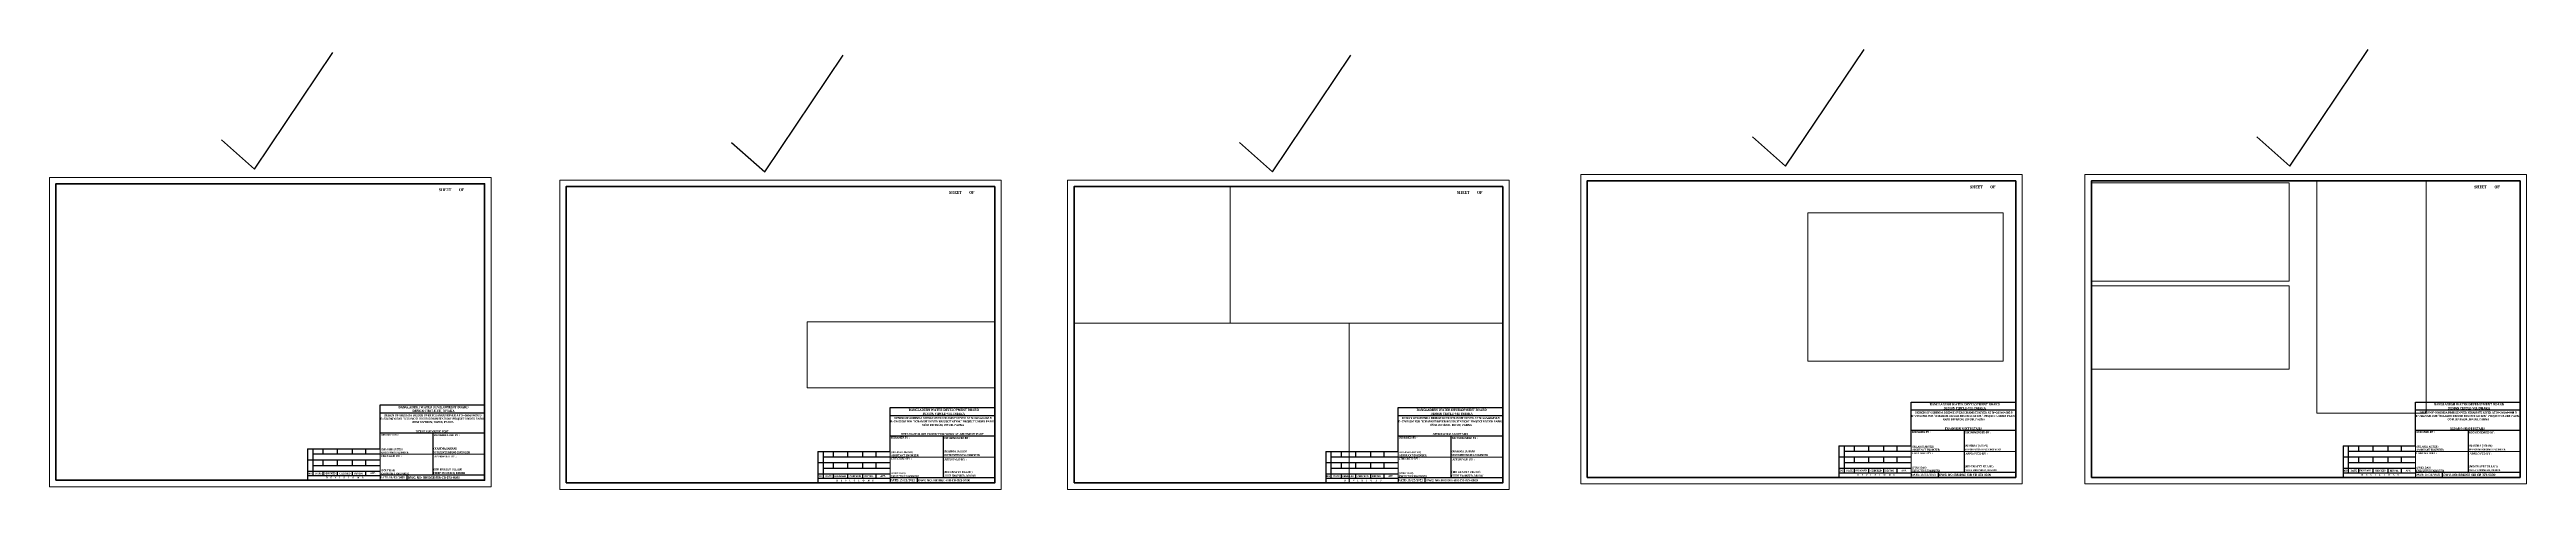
# Paper-space layout 'mis 1' of a CAD drawing. Header units: millimetres. Extents: x 520 to 2834, y -371 to 40.
import ezdxf

# ---------------------------------------------------------------- set-up
doc = ezdxf.new("R2010")
doc.units = ezdxf.units.MM
doc.header["$LTSCALE"] = 25
doc.header["$MEASUREMENT"] = 0
doc.layers.get('0').update_dxf_attribs({"lineweight": 13})
doc.layers.get('Defpoints').update_dxf_attribs({"color": 230, "lineweight": 9})
for name, color, linetype, lineweight in [('GR LEVEL', 10, 'Continuous', 20), ('line', 191, 'Continuous', 18), ('Outline', 191, 'Continuous', 40), ('SECTION', 7, 'Continuous', 30)]:
    doc.layers.add(name, color=color, linetype=linetype, lineweight=lineweight)
doc.styles.get("Standard").update_dxf_attribs({"font": 'swissl.ttf'})

# ---------------------------------------------------------------- blocks, each defined once
blk = doc.blocks.new('VF')
at = {"layer": 'GR LEVEL', "color": 7, "lineweight": 20}
blk.add_line((482.7, -2.6), (531.1, -2.6), dxfattribs=at)
at = {"layer": 'line', "linetype": 'Continuous'}
for p, q in [((433.4, 2.6), (433.4, -26.8)), ((433.4, -2.6), (482.7, -2.6))]:
    blk.add_line(p, q, dxfattribs=at)
at = {"layer": 'SECTION', "color": 18, "linetype": 'ByBlock', "true_color": 0x000000}
for p, q in [((433.4, 35.8), (433.4, 43.5)), ((433.4, 43.5), (531.1, 43.5)), ((531.1, 35.8), (433.4, 35.8)), ((433.4, 2.6), (433.4, 35.8)), ((365.8, 2.6), (365.8, -26.8)), ((365.8, 2.6), (433.4, 2.6)), ((370.6, 2.6), (370.6, -22.7)), ((380.1, 2.6), (380.1, -2.6)), ((393.5, 2.6), (393.5, -2.6)), ((407.5, 2.6), (407.5, -2.6)), ((419.9, 2.6), (419.9, -2.6)), ((531.1, 17), (433.4, 17)), ((482.7, 17), (482.7, -22.1)), ((433.4, -8), (365.8, -8)), ((433.4, -18.6), (365.8, -18.6)), ((433.4, -22.7), (365.8, -22.7)), ((433.4, -2.6), (370.6, -2.6)), ((433.4, -13.3), (370.6, -13.3)), ((380.1, -8), (380.1, -13.3)), ((380.1, -18.6), (380.1, -22.7)), ((393.5, -8), (393.5, -13.3)), ((393.5, -18.6), (393.5, -22.7)), ((407.5, -8), (407.5, -13.3)), ((407.5, -18.6), (407.5, -22.7)), ((419.9, -8), (419.9, -13.3)), ((419.9, -18.6), (419.9, -22.7)), ((531.1, -22.1), (433.4, -22.1)), ((458.8, -26.8), (458.8, -22.1))]:
    blk.add_line(p, q, dxfattribs=at)
for s, insert, char_height, width, attachment_point in [('\\A1;\\pxqc;{\\fCambria|b1|i0|c0|p18;\\C256;DESIGN OF GOBINDA BRIDGE OVER ICHAMOTI RIVER AT \\A0;N=2656040M & E=726705M\\A1; FOR "ICHAMOTI RIVER RESUSCITATION" PROJECT UNDER PABNA O&M DIVISION, BWDB, PABNA}', (482.8, 34.7), 1.9, 98.189, 2), ('{\\fCambria|b1|i0|c0|p18;BANGLADESH WATER DEVELOPMENT BOARD\\PDESIGN CIRCLE-VII, DHAKA}', (483.4, 42.5), 2.149, 104.754, 2), ('{\\fCambria|b1|i0|c0|p18;(\\C256;BILASHI AKTER\\C256;\\c0;)\\PASSISTANT ENGINEER   \\fTimes New Roman Baltic|b1|i0|c0|p18;                }', (434.2, 2.8), 1.755, 63.981, 1), ('{\\fCambria|b1|i0|c0|p18;DESIGNED BY :}', (434.3, 16.4), 1.755, 23.828, 1), ('{\\fCambria|b1|i0|c0|p18;               SUPERINTENDING ENGINEER}', (474.6, 0.1), 1.755, 62.735, 1), ('{\\fCambria|b1|i0|c0|p18;               \\H1.083x;(NASIMA JAHAN)}', (474.6, 3.7), 1.755, 48.305, 1), ('{\\fCambria|b1|i0|c0|p18; RECOMMENDED BY :}', (483, 16.1), 1.755, 42.866, 1), ('{\\fCambria|b1|i0|c0|p18;NO}', (368.1, -19.7), 1.599, 1.011, 2), ('{\\fCambria|b1|i0|c0|p18;DATE}', (375.8, -19.7), 1.599, 8.407, 2), ('{\\fCambria|b1|i0|c0|p18;DESIGNED}', (386.6, -19.6), 1.599, 13.564, 2), ('{\\fCambria|b1|i0|c0|p18;CHECKED}', (400.6, -19.7), 1.599, 5.614, 2), ('{\\fCambria|b1|i0|c0|p18;RECOM.}', (413.4, -19.7), 1.599, 12.308, 2), ('{\\fCambria|b1|i0|c0|p18;APP.}', (426.7, -19.5), 1.599, 13.145, 2), ('{\\fCambria|b1|i0|c0|p18;(POLY DAS)\\PEXECUTIVE ENGINEER}', (434.1, -16.8), 1.755, 41.104, 1), ('{\\fTimes New Roman Baltic|b1|i0|c0|p18;CHECKED BY :}', (434.1, -3.3), 1.755, 42.866, 1), ('{\\fCambria|b1|i0|c0|p18;               CHIEF ENGINEER, DESIGN}', (474.5, -19.2), 1.755, 47.468, 1), ('{\\fCambria|b1|i0|c0|p18;               \\H1.083x;(MD ENAYET ULLAH)}', (474.5, -15.6), 1.755, 48.305, 1), ('{\\fTimes New Roman Baltic|b1|i0|c0|p18;               APPROVED BY :}', (474, -3.8), 1.755, 29.895, 1), ('{\\fCambria|b1|i0|c0|p18;R     E     V     I      S      I      O      N     S}', (400.4, -23.6), 1.599, 47.454, 2), ('{\\fCambria|b1|i0|c0|p18;DATE: 15/12/2021}', (433.5, -23.2), 1.931, 96.169, 1), ('{\\fCambria|b1|i0|c0|p18;DWG. NO: BRIDGE-SIR-CB-373-0100}', (459.4, -23.3), 2.106, 104.912, 1)]:
    blk.add_mtext(s, dxfattribs=dict(at, insert=insert, char_height=char_height, width=width, attachment_point=attachment_point))

psp = doc.layouts.new('mis 1')

# ---------------------------------------------------------------- linework, layer by layer
at = {"color": 1}
for points in [[(526, -85.3), (926.5, -85.3), (926.5, -291.6), (828.8, -291.6), (828.8, -332.5), (761.2, -332.5), (761.2, -362), (526, -362), (526, -85.3)], [(1002.7, -87.9), (1403.2, -87.9), (1403.2, -294.1), (1305.5, -294.1), (1305.5, -335), (1237.9, -335), (1237.9, -364.5), (1002.7, -364.5), (1002.7, -87.9)], [(1956.6, -82.7), (2357.1, -82.7), (2357.1, -289), (2259.3, -289), (2259.3, -329.9), (2191.7, -329.9), (2191.7, -359.3), (1956.6, -359.3), (1956.6, -82.7)]]:
    psp.add_lwpolyline(points, close=True, dxfattribs=at)
at = {"layer": 'Defpoints', "color": 5, "lineweight": -2, "ltscale": 100}
for points in [[(680.6, -44.2), (711.5, -71.6), (784.8, 37.3)], [(1157.3, -46.8), (1188.2, -74.1), (1261.5, 34.7)], [(1631.8, -46.8), (1662.6, -74.1), (1735.9, 34.7)], [(2111.2, -41.6), (2142, -69), (2215.3, 39.9)], [(2582.3, -41.6), (2613.1, -69), (2686.4, 39.9)]]:
    psp.add_lwpolyline(points, dxfattribs=at)
at = {"layer": 'Defpoints', "lineweight": 13}
for points in [[(932.5, -79.3), (520, -79.3), (520, -368), (932.5, -368)], [(1409.2, -81.9), (996.7, -81.9), (996.7, -370.5), (1409.2, -370.5)], [(1883.7, -81.9), (1471.2, -81.9), (1471.2, -370.5), (1883.7, -370.5)], [(2363.1, -76.7), (1950.6, -76.7), (1950.6, -365.3), (2363.1, -365.3)], [(2834.2, -76.7), (2421.7, -76.7), (2421.7, -365.3), (2834.2, -365.3)]]:
    psp.add_lwpolyline(points, close=True, dxfattribs=at)
at = {"layer": 'Outline'}
for points in [[(526, -362), (926.5, -362), (926.5, -85.3), (526, -85.3)], [(1002.7, -364.5), (1403.2, -364.5), (1403.2, -87.9), (1002.7, -87.9)], [(1477.2, -364.5), (1877.7, -364.5), (1877.7, -87.9), (1477.2, -87.9)], [(1956.6, -359.3), (2357.1, -359.3), (2357.1, -82.7), (1956.6, -82.7)], [(2427.7, -359.3), (2828.2, -359.3), (2828.2, -82.7), (2427.7, -82.7)]]:
    psp.add_lwpolyline(points, close=True, dxfattribs=at)

# ---------------------------------------------------------------- block references
at = {"color": 2, "lineweight": -2}
for p in [(395.4, -335.1), (872.1, -337.7), (1346.6, -337.7), (1826, -332.5), (2297.1, -332.5)]:
    psp.add_blockref('VF', p, dxfattribs=at)

# ---------------------------------------------------------------- texts
at = {"color": 0, "width": 97.768, "attachment_point": 2}
for s, insert, char_height in [('\\A1;{\\fCambria|b1|i0|c0|p18;\\H1.08x;\\C256;SHEET        OF  \\L  \\H0.92593x;   }', (895.6, -89.5), 2.5), ('\\A1;{\\fCambria|b1|i0|c0|p18;\\H1.08x;\\C256;SHEET        OF  \\L  \\H0.92593x;   }', (1372.3, -92), 2.5), ('\\A1;{\\fCambria|b1|i0|c0|p18;\\H1.08x;\\C256;SHEET        OF  \\L  \\H0.92593x;   }', (1846.8, -92), 2.5), ('\\A1;{\\fCambria|b1|i0|c0|p18;\\H1.08x;\\C256;SHEET        OF  \\L  \\H0.92593x;   }', (2326.2, -86.9), 2.5), ('\\A1;{\\fCambria|b1|i0|c0|p18;\\H1.08x;\\C256;SHEET        OF  \\L  \\H0.92593x;   }', (2797.3, -86.9), 2.5), ('\\A1;{\\fCambria|b1|i0|c0|p18;\\C256;\\P\\PDETAILS OF GUIDE POST}', (877.6, -309.1), 1.9), ('\\A1;{\\fCambria|b1|i0|c0|p18;\\C256;\\P\\PDETAILS OF SLOPE PROTECTION WORK AT ABUTMENT PART}', (1354.2, -311.6), 1.9), ('\\A1;{\\fCambria|b1|i0|c0|p18;\\C256;\\P\\PAPPROACH SLAB DETAILS}', (1828.7, -311.6), 1.9), ('\\A1;{\\fCambria|b1|i0|c0|p18;\\C256;\\P\\PEXPANSION JOINT DETAILS}', (2308.1, -306.4), 1.9), ('\\A1;{\\fCambria|b1|i0|c0|p18;\\C256;\\P\\PREBAR & SHAPE DETAILS   }', (2779.2, -306.4), 1.9)]:
    psp.add_mtext(s, dxfattribs=dict(at, insert=insert, char_height=char_height))

# ---------------------------------------------------------------- viewports
at = {"layer": '0', "color": 1, "view_target_point": (387.9, -4169.3)}
vp = psp.add_viewport(center=(726.3, -223.7), size=(400.5, 276.637), view_center_point=(2396727.7, -3109043.2), view_height=59531.786, dxfattribs=at)
vp.dxf.flags = 0x10000  # cut along an outline
vp.dxf.clipping_boundary_handle = psp.add_lwpolyline([(526, -85.3), (926.5, -85.3), (926.5, -291.6), (828.8, -291.6), (828.8, -332.5), (761.2, -332.5), (761.2, -362), (526, -362), (526, -85.3)], format="xyb", close=True, dxfattribs={"invisible": 1}).dxf.handle
for center, view_center_point, view_height, status, outline in [((1203, -226.2), (2514104.8, -3102753.4), 15824.469, 3, [(1002.7, -87.9), (1403.2, -87.9), (1403.2, -294.1), (1305.5, -294.1), (1305.5, -335), (1237.9, -335), (1237.9, -364.5), (1002.7, -364.5), (1002.7, -87.9)]), ((2156.8, -221), (2714132.6, -3079772.4), 1397.052, 8, [(1956.6, -82.7), (2357.1, -82.7), (2357.1, -289), (2259.3, -289), (2259.3, -329.9), (2191.7, -329.9), (2191.7, -359.3), (1956.6, -359.3), (1956.6, -82.7)])]:
    vp = psp.add_viewport(center=center, size=(400.5, 276.637), view_center_point=view_center_point, view_height=view_height, status=status, dxfattribs=at)
    vp.dxf.flags = 0x10000  # cut along an outline
    vp.dxf.clipping_boundary_handle = psp.add_lwpolyline(outline, format="xyb", close=True, dxfattribs={"invisible": 1}).dxf.handle
at = {"layer": 'Defpoints', "lineweight": -2, "ltscale": 100}
for center, size, view_center_point, view_height, status in [((1550.2, -151.6), (146, 127.437), (2620803.4, -3119840.4), 14799.712, 5), ((1750.4, -151.6), (254.5, 127.437), (2662074.9, -3113984.3), 7669.57, 6), ((2520.3, -130.3), (184.4, 91.525), (2778608.3, -3131144.7), 5132.953, 9), ((2689.4, -191.1), (102.3, 216.75), (2728457.1, -3125230.8), 2099.6, 10), ((2254, -181.6), (182.4, 138.617), (2717242, -3083986.8), 1215.905, 12), ((2520.3, -219.4), (184.4, 77.685), (2766019.6, -3130697.1), 4206.3, 11), ((1315.6, -244.8), (175.3, 61.628), (2516194, -3137896.3), 11004.266, 4), ((1605.7, -289.9), (257, 149.2), (2661512.2, -3134063.4), 13105.227, 7)]:
    psp.add_viewport(center=center, size=size, view_center_point=view_center_point, view_height=view_height, status=status, dxfattribs=at)

doc.saveas('drawing.dxf')
